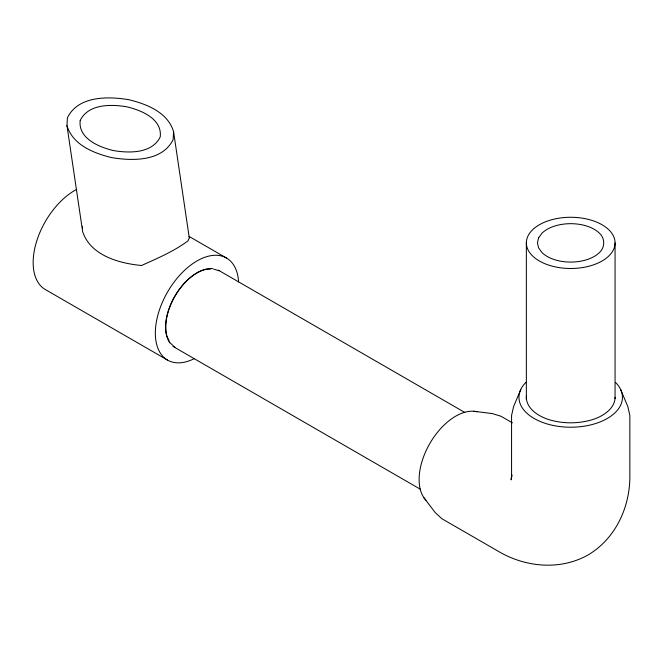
<?xml version="1.0" encoding="UTF-8"?>
<svg xmlns="http://www.w3.org/2000/svg" width="663" height="663" viewBox="0 0 663 663"><rect width="100%" height="100%" fill="white"/><g stroke="black" fill="none" stroke-linecap="round" stroke-linejoin="round"><path stroke-width="0.99" d="M141.26 265.473C118.834 263.294 90.491 255.446 82.651 231.636L66.963 125.597L67.411 117.732C78.251 95.729 108.061 96.218 128.945 99.723C146.763 104.066 167.938 112.428 173.582 131.722L189.262 237.76M173.582 131.722L173.142 139.586C162.294 161.59 132.492 161.109 111.599 157.595C93.79 153.252 72.615 144.89 66.963 125.597M512.109 475.031L511.09 479.896L511.571 475.412L511.571 415.452L513.585 406.618L520.728 389.612M189.245 238.058L188.101 240.777C174.046 251.318 157.529 258.255 141.609 265.473M210.892 268.954L205.099 269.526A44.197 25.517 -60 0 0 166.819 335.826L169.214 341.138M474.004 411.267L492.302 413.588L500.963 416.256L512.383 422.853M213.561 269.07L219.105 270.777M189.013 236.393L226.473 258.023M218.309 270.148L464.862 412.494M173.06 346.451L420.508 489.319M167.54 360.1L45.357 289.557A58.932 34.028 -60 0 1 36.68 241.166A58.932 34.028 -60 0 1 76.626 189.403M169.935 342.73L174.908 347.337M424.022 497.847L435.177 512.532L441.823 518.69L500.292 552.445C526.977 567.478 560.865 570.296 588.098 554.931C615.024 539.036 629.527 508.272 629.85 477.65L629.85 415.452L627.836 406.618L620.692 389.612M82.461 226.315L82.543 228.362M615.065 242.882A44.355 25.608 0 0 1 548.533 265.059A44.355 25.608 0 0 1 548.533 220.704A44.355 25.608 0 0 1 615.065 242.882L615.065 398.546M526.356 242.882L526.356 399.574M169.803 342.829A44.355 25.608 -60 0 1 174.792 296.228A44.355 25.608 -60 0 1 212.649 268.623M615.521 382.41A51.747 29.876 0 0 1 570.71 427.221A51.747 29.876 0 0 1 525.9 382.41M425.969 500.2A51.747 29.876 -60 0 1 429.839 443.481A51.747 29.876 -60 0 1 477.02 411.773M615.065 397.344A44.355 25.608 0 0 1 592.888 419.522C578.501 423.93 562.92 423.93 548.533 419.522A44.355 25.608 0 0 1 526.48 395.438M194.292 358.642A58.932 34.028 -60 0 1 155.341 332.072A58.932 34.028 -60 0 1 196.099 261.471A58.932 34.028 -60 0 1 238.589 281.916M80.198 120.434C77.927 138.476 99.218 147.244 113.646 150.6C129.451 153.252 152.001 153.617 160.214 136.968C162.485 118.926 141.194 110.157 126.774 106.801C110.961 104.149 88.411 103.784 80.198 120.434M538.58 237.909L537.444 242.882L538.58 247.854L541.903 252.487A33.266 19.202 0 0 0 599.518 252.487C605.112 247.349 605.112 238.415 599.518 233.277A33.266 19.202 0 0 0 541.903 233.277L538.58 237.909"/></g></svg>
